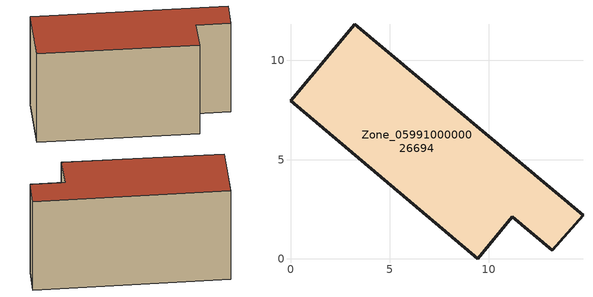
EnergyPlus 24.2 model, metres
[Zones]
Zone_0599100000026694
 floor ground (C_G): 11.18,2.13 9.44,0 0,7.98 3.23,11.83 14.74,2.21 13.19,0.43 z0
 wall outside (C_F): 3.23,11.83 0,7.98 9.44,0 11.18,2.13 13.19,0.43 14.74,2.21 3.23,11.83 z0:8.03
 roof outside (C_R): 13.19,0.43 14.74,2.21 3.23,11.83 0,7.98 9.44,0 11.18,2.13 z8.03
[BUILDING]
Pand.0599100000026694: North Axis=0; Terrain=City; Loads Convergence Tolerance Value=0.04; Temperature Convergence Tolerance Value=0.4; Solar Distribution=FullExterior; Maximum Number of Warmup Days=25; Minimum Number of Warmup Days=1
[Site:Location]
Rotterdam.The.Hague.AP_ZH_NLD Design_Conditions: Latitude=51.96; Longitude=4.45; Time Zone=1; Elevation=-4.5
[SITE:GROUNDTEMPERATURE:BUILDINGSURFACE]
18, 18, 18, 18, 18, 18, 18, 18, 18, 18, 18, 18
[MATERIAL] Thermal Absorptance=0.9; Solar Absorptance=0.7; Visible Absorptance=0.7
Name | Roughness | Thickness | Conductivity | Density | Specific Heat
G.TI.1946 | MediumSmooth | 0.15 | 1 | 540 | 1210
F.TI.1946 | Rough | 0.3 | 0.857143 | 1920 | 840
R.TI.1946 | MediumRough | 0.2 | 0.1 | 1500 | 1000
[CONSTRUCTION]
C_G: G.TI.1946
C_F: F.TI.1946
C_R: R.TI.1946
[ZONE]
Zone_0599100000026694: Type=1; Multiplier=1; Ceiling Height=Autocalculate; Volume=Autocalculate; Floor Area=autocalculate; Part of Total Floor Area=Yes
[ZONEINFILTRATION:DESIGNFLOWRATE]
Infil_Zone_0599100000026694: Zone or ZoneList or Space or SpaceList=Zone_0599100000026694; Schedule=AlwaysOn; Design Flow Rate Calculation Method=Flow/Area; Flow Rate per Floor Area=0.003; Constant Term Coefficient=1; Temperature Term Coefficient=0; Velocity Term Coefficient=0; Velocity Squared Term Coefficient=0
[HVACTEMPLATE:ZONE:IDEALLOADSAIRSYSTEM]
Zone_0599100000026694: Maximum Heating Supply Air Temperature=50; Minimum Cooling Supply Air Temperature=13; Maximum Heating Supply Air Humidity Ratio=0.0156; Minimum Cooling Supply Air Humidity Ratio=0.0077; Heating Limit=NoLimit; Cooling Limit=NoLimit; Dehumidification Control Type=ConstantSensibleHeatRatio; Cooling Sensible Heat Ratio=0.7; Dehumidification Setpoint=60; Humidification Control Type=None; Humidification Setpoint=30; Outdoor Air Method=None; Outdoor Air Flow Rate per Person=0.00944; Outdoor Air Flow Rate per Zone Floor Area=0; Outdoor Air Flow Rate per Zone=0; Demand Controlled Ventilation Type=None; Outdoor Air Economizer Type=NoEconomizer; Heat Recovery Type=None; Sensible Heat Recovery Effectiveness=0.7; Latent Heat Recovery Effectiveness=0.65
[ZONECONTROL:THERMOSTAT]
ThermostatControl_Zone_0599100000026694: Zone or ZoneList=Zone_0599100000026694; Control Type Schedule=DualSetpointControlType; Control 1=Thermostat_Zone_0599100000026694; Temperature Difference Between Cutout And Setpoint=0
[THERMOSTATSETPOINT:DUALSETPOINT]
Thermostat_Zone_0599100000026694: Heating Setpoint Temperature Schedule=HeatingSetpoint_Zone_0599100000026694; Cooling Setpoint Temperature Schedule=CoolingSetpoint_Zone_0599100000026694
[SCHEDULE:COMPACT]
HeatingSetpoint_Zone_0599100000026694: Through: 12/31, For: AllDays, Until: 24:00, 21
CoolingSetpoint_Zone_0599100000026694: Through: 12/31, For: AllDays, Until: 24:00, 24
DualSetpointControlType: Through: 12/31, For: AllDays, Until: 24:00, 4
AlwaysOn: Through: 12/31, For: AllDays, Until: 24:00, 1
